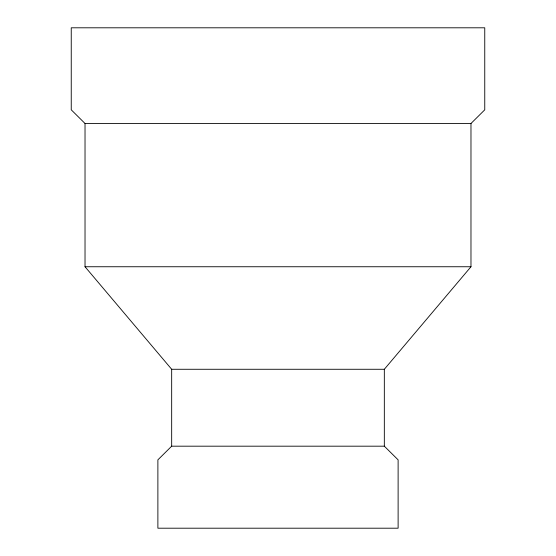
<?xml version="1.0" encoding="UTF-8"?>
<svg xmlns="http://www.w3.org/2000/svg" width="556" height="556" viewBox="0 0 556 556"><rect width="100%" height="100%" fill="white"/><g stroke="black" fill="none" stroke-linecap="round" stroke-linejoin="round"><path stroke-width="0.83" d="M171.672 446.183L384.328 446.183L398.117 459.854L398.117 528.2L157.883 528.2L157.883 459.854L171.672 446.183L171.672 369.274L85.026 266.748L85.026 123.488L71.244 109.817L71.244 27.8L484.756 27.8L484.756 109.817L470.974 123.488L85.026 123.488M384.328 446.183L384.328 369.274L470.974 266.748L470.974 123.488M85.026 266.748L470.974 266.748M171.672 369.274L384.328 369.274"/></g></svg>
